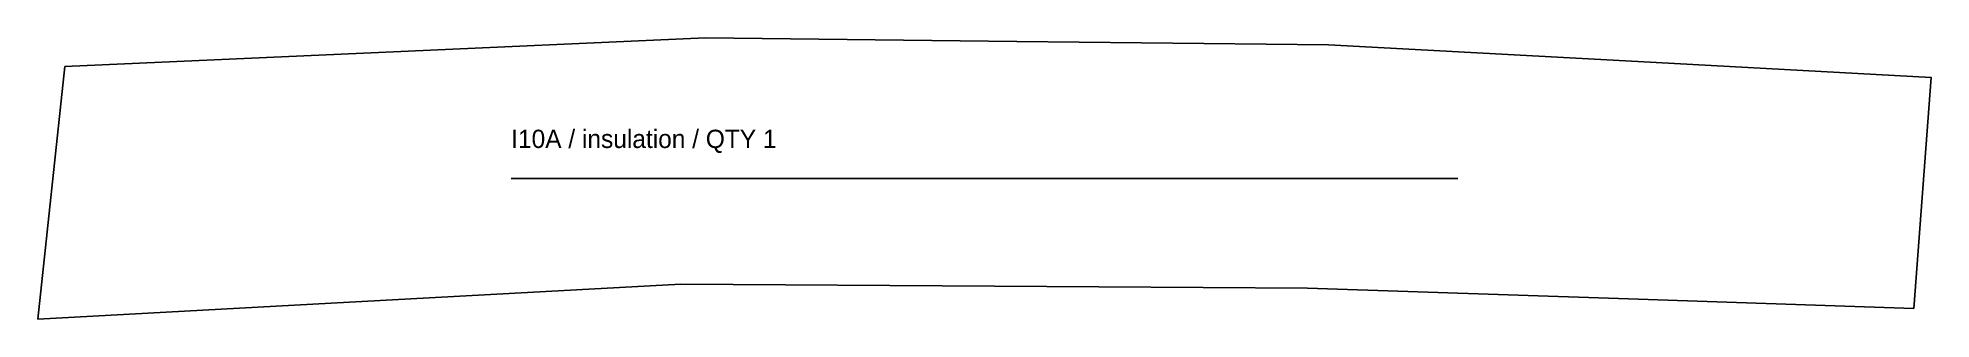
# Model space of a CAD drawing. Header units: millimetres. Extents: x 9 to 940, y 9 to 147.
import ezdxf

# ---------------------------------------------------------------- set-up
doc = ezdxf.new("R2010")
doc.units = ezdxf.units.MM
for name, color, linetype in [('CUT', 7, 'Continuous'), ('GRAIN', 3, 'Continuous'), ('ID', 7, 'Continuous'), ('SEW', 5, 'Continuous')]:
    doc.layers.add(name, color=color, linetype=linetype)

msp = doc.modelspace()

# ---------------------------------------------------------------- linework, layer by layer
at = {"layer": 'CUT'}
msp.add_lwpolyline([(8.96, 8.5), (22.27, 132.8), (176.36, 139.69), (337.08, 146.94), (490.15, 145.17), (643.28, 143.43), (795.42, 135.21), (939.57, 127.43), (931.03, 13.77), (785.94, 18.65), (633.06, 23.79), (479.11, 24.75), (325.04, 25.69), (162.18, 16.86)], close=True, dxfattribs=at)
at = {"layer": 'GRAIN'}
msp.add_line((241.61, 77.72), (706.91, 77.72), dxfattribs=at)
at = {"layer": 'SEW'}
msp.add_lwpolyline([(8.96, 8.5), (22.27, 132.8), (176.36, 139.69), (337.08, 146.94), (490.15, 145.17), (643.28, 143.43), (795.42, 135.21), (939.57, 127.43), (931.03, 13.77), (785.94, 18.65), (633.06, 23.79), (479.11, 24.75), (325.04, 25.69), (162.18, 16.86)], close=True, dxfattribs=at)

# ---------------------------------------------------------------- texts
at = {"layer": 'ID'}
msp.add_text('I10A / insulation / QTY 1', height=9, dxfattribs=at).set_placement((241.61, 92.72))

doc.saveas('drawing.dxf')
